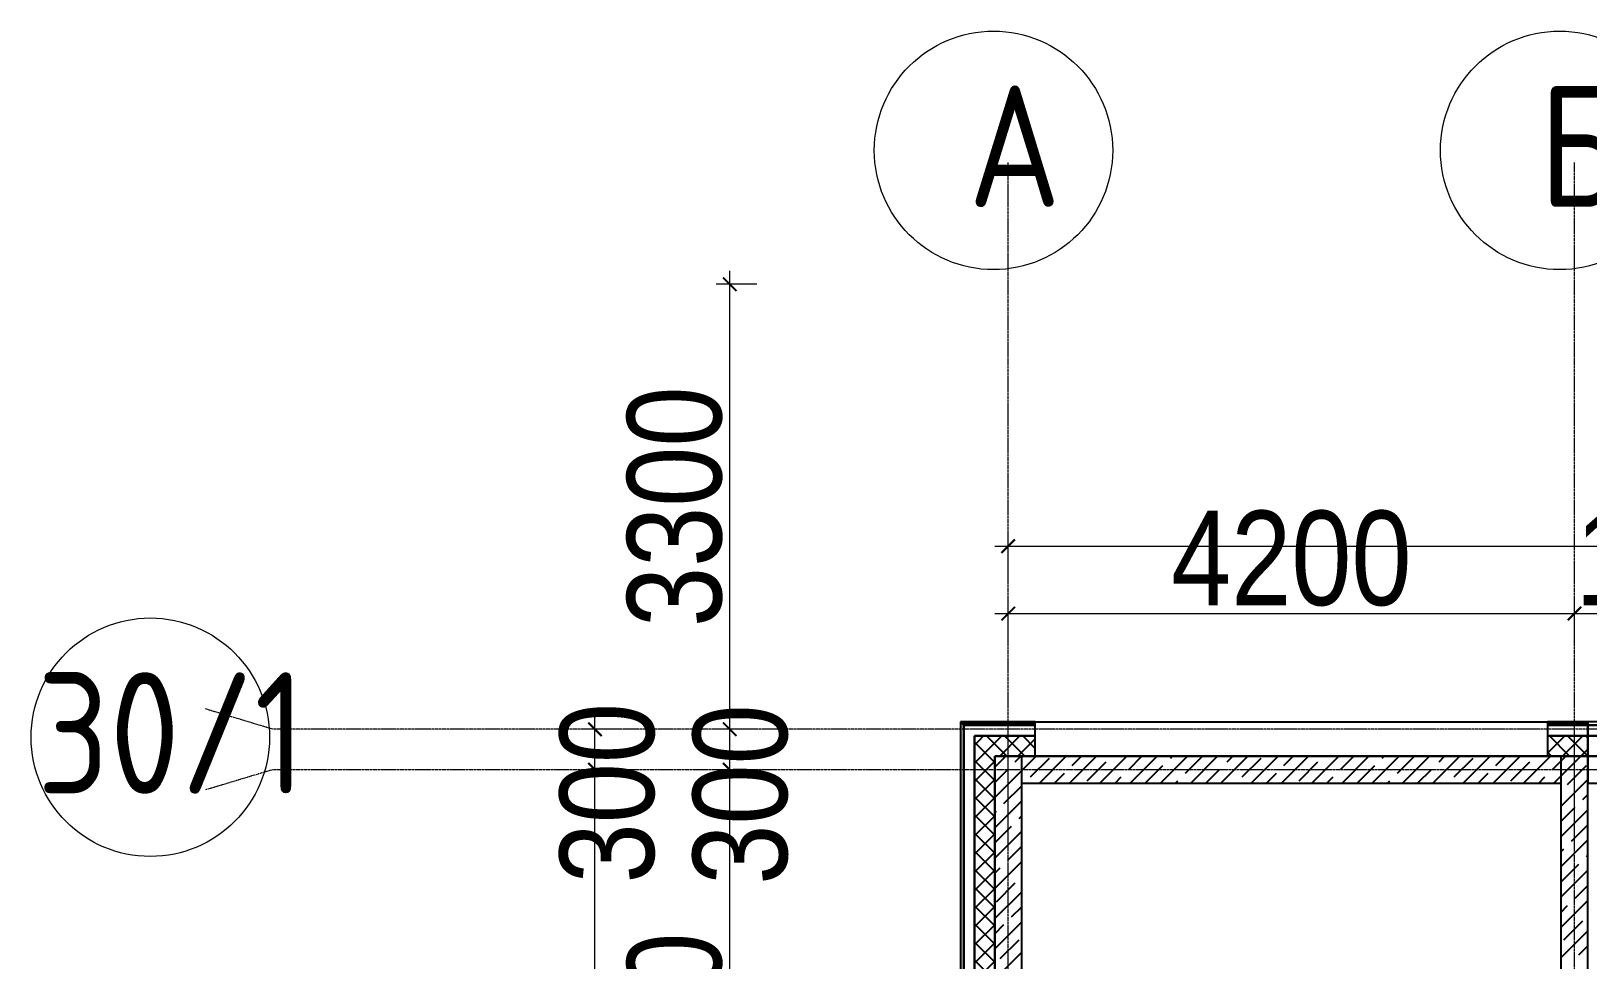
# Model space of a CAD drawing. Header units: millimetres. Extents: x -231292 to 573618, y -153144 to 564035.
# Drawn here: x 1655 to 13203, y 272156 to 279042 of the extents above; entities that cross this region are included whole.
import ezdxf
from ezdxf.enums import TextEntityAlignment as Align

# ---------------------------------------------------------------- set-up
doc = ezdxf.new("R2010")
doc.units = ezdxf.units.MM
doc.linetypes.add('CENTER2', pattern=[28.575, 19.05, -3.175, 3.175, -3.175])
doc.layers.get('0').update_dxf_attribs({"color": 250})
doc.layers.get('Defpoints').update_dxf_attribs({"color": 250})
for name, color, linetype, lineweight in [('A-Wall-Open', 250, 'Continuous', 5), ('АР_Стены ЖБ', 250, 'Continuous', 35), ('АР_Стены ПЕНОблок', 250, 'Continuous', 20), ('АР_Тонкая', 250, 'Continuous', 5), ('АР_Утеплитель', 250, 'Continuous', 0), ('АР_Штриховка', 250, 'Continuous', 0), ('РД_Оси_100', 250, 'Continuous', 0), ('РД_Оси_размер', 250, 'Continuous', 0)]:
    doc.layers.add(name, color=color, linetype=linetype, lineweight=lineweight)
doc.layers.add('АР_Делит', color=250, linetype='Continuous', lineweight=0, plot=False)
doc.styles.add('style1', font='ARIALN.TTF')
doc.styles.add('ккк', font='isocpeur.ttf', dxfattribs={"width": 0.85, "oblique": 15})
doc.dimstyles.new('Dim100_ареал', dxfattribs={"dimscale": 100, "dimtxt": 2.5, "dimasz": 1, "dimexe": 1, "dimexo": 1, "dimgap": 0.5, "dimtad": 1, "dimzin": 12, "dimdsep": 46, "dimtxsty": 'style1', "dimblk": 'ARCHTICK', "dimcen": 1, "dimdle": 1, "dimclrd": 256, "dimclre": 256, "dimaunit": 1, "dimadec": 0, "dimazin": 3, "dimtfac": 1, "dimtmove": 1, "dimatfit": 3, "dimldrblk": 'OPEN30', "dimfxl": 2, "dimfxlon": 1, "dimtolj": 1, "dimtzin": 0, "dimlwd": 9, "dimlwe": 9, "dimarcsym": 0})

# ---------------------------------------------------------------- blocks, each defined once
blk = doc.blocks.new('A-iden')
at = {"linetype": 'Continuous', "lineweight": 5}
blk.add_circle((-0.729, -4.063), 5.894, dxfattribs=at)
at = {"color": 0, "linetype": 'Continuous', "lineweight": 20, "style": 'ккк', "width": 0.85}
blk.add_attdef('ID', text='', height=6, dxfattribs=at).set_placement((0.314, -3.853), align=Align.MIDDLE_CENTER)
blk = doc.blocks.new('_ArchTick')
at = {"color": 0, "linetype": 'ByBlock', "const_width": 0.15}
blk.add_lwpolyline([(-0.5, -0.5), (0.5, 0.5)], dxfattribs=at)
blk = doc.blocks.new('*D197')
at = {"layer": 'Defpoints', "color": 0, "transparency": 16777216}
for p in [(1193587, 222913), (1194587, 222913), (1194587, 218713)]:
    blk.add_point(p, dxfattribs=at)
at = {"layer": 'РД_Оси_размер', "lineweight": 9, "transparency": 16777216}
for p, q in [((1193587, 218613), (1193587, 223013)), ((1193787, 222913), (1193487, 222913)), ((1193787, 218713), (1193487, 218713))]:
    blk.add_line(p, q, dxfattribs=at)
at = {"layer": 'РД_Оси_размер', "lineweight": 9, "transparency": 16777216, "xscale": 100, "yscale": 100, "zscale": 100}
for p, rotation in [((1193587, 222913), 90), ((1193587, 218713), 270)]:
    blk.add_blockref('_ArchTick', p, dxfattribs=dict(at, rotation=rotation))
at = {"layer": 'РД_Оси_размер', "color": 0, "transparency": 16777216, "insert": (1193180, 220813), "char_height": 700, "attachment_point": 5, "rotation": 90, "style": 'style1'}
blk.add_mtext('\\A1;4200', dxfattribs=at)
blk = doc.blocks.new('_Open30')
at = {"color": 0, "linetype": 'ByBlock', "lineweight": -2}
for p, q in [((-1, 0.27), (0, 0)), ((0, 0), (-1, -0.27)), ((0, 0), (-1, 0))]:
    blk.add_line(p, q, dxfattribs=at)
blk = doc.blocks.new('*D198')
at = {"layer": 'Defpoints', "color": 0, "transparency": 16777216}
for p in [(1193587, 223213), (1194587, 223213), (1194587, 222913)]:
    blk.add_point(p, dxfattribs=at)
at = {"layer": 'РД_Оси_размер', "lineweight": 9, "transparency": 16777216}
for p, q in [((1193587, 222813), (1193587, 223313)), ((1193787, 223213), (1193487, 223213)), ((1193787, 222913), (1193487, 222913))]:
    blk.add_line(p, q, dxfattribs=at)
at = {"layer": 'РД_Оси_размер', "lineweight": 9, "transparency": 16777216, "xscale": 100, "yscale": 100, "zscale": 100}
for p, rotation in [((1193587, 223213), 90), ((1193587, 222913), 270)]:
    blk.add_blockref('_ArchTick', p, dxfattribs=dict(at, rotation=rotation))
at = {"layer": 'РД_Оси_размер', "color": 0, "transparency": 16777216, "insert": (1193668, 222729), "char_height": 700, "attachment_point": 5, "rotation": 90, "style": 'style1'}
blk.add_mtext('\\A1;300', dxfattribs=at)
blk = doc.blocks.new('*D199')
at = {"layer": 'Defpoints', "color": 0, "transparency": 16777216}
for p in [(1193587, 226513), (1194587, 226513), (1194587, 223213)]:
    blk.add_point(p, dxfattribs=at)
at = {"layer": 'РД_Оси_размер', "lineweight": 9, "transparency": 16777216}
for p, q in [((1193587, 223113), (1193587, 226613)), ((1193787, 226513), (1193487, 226513)), ((1193787, 223213), (1193487, 223213))]:
    blk.add_line(p, q, dxfattribs=at)
at = {"layer": 'РД_Оси_размер', "lineweight": 9, "transparency": 16777216, "xscale": 100, "yscale": 100, "zscale": 100}
for p, rotation in [((1193587, 226513), 90), ((1193587, 223213), 270)]:
    blk.add_blockref('_ArchTick', p, dxfattribs=dict(at, rotation=rotation))
at = {"layer": 'РД_Оси_размер', "color": 0, "transparency": 16777216, "insert": (1193180, 224863), "char_height": 700, "attachment_point": 5, "rotation": 90, "style": 'style1'}
blk.add_mtext('\\A1;3300', dxfattribs=at)
blk = doc.blocks.new('*D202')
at = {"layer": 'Defpoints', "color": 0, "transparency": 16777216}
for p in [(1192587, 222913), (1194587, 222913), (1194587, 191113)]:
    blk.add_point(p, dxfattribs=at)
at = {"layer": 'РД_Оси_размер', "lineweight": 9, "transparency": 16777216}
for p, q in [((1192587, 191013), (1192587, 223013)), ((1192787, 222913), (1192487, 222913)), ((1192787, 191113), (1192487, 191113))]:
    blk.add_line(p, q, dxfattribs=at)
at = {"layer": 'РД_Оси_размер', "lineweight": 9, "transparency": 16777216, "xscale": 100, "yscale": 100, "zscale": 100}
for p, rotation in [((1192587, 222913), 90), ((1192587, 191113), 270)]:
    blk.add_blockref('_ArchTick', p, dxfattribs=dict(at, rotation=rotation))
at = {"layer": 'РД_Оси_размер', "color": 0, "transparency": 16777216, "insert": (1192180, 207013), "char_height": 700, "attachment_point": 5, "rotation": 90, "style": 'style1'}
blk.add_mtext('\\A1;31800', dxfattribs=at)
blk = doc.blocks.new('*D204')
at = {"layer": 'Defpoints', "color": 0, "transparency": 16777216}
for p in [(1192587, 223213), (1194587, 223213), (1194587, 222913)]:
    blk.add_point(p, dxfattribs=at)
at = {"layer": 'РД_Оси_размер', "lineweight": 9, "transparency": 16777216}
for p, q in [((1192587, 222813), (1192587, 223313)), ((1192787, 223213), (1192487, 223213)), ((1192787, 222913), (1192487, 222913))]:
    blk.add_line(p, q, dxfattribs=at)
at = {"layer": 'РД_Оси_размер', "lineweight": 9, "transparency": 16777216, "xscale": 100, "yscale": 100, "zscale": 100}
for p, rotation in [((1192587, 223213), 90), ((1192587, 222913), 270)]:
    blk.add_blockref('_ArchTick', p, dxfattribs=dict(at, rotation=rotation))
at = {"layer": 'РД_Оси_размер', "color": 0, "transparency": 16777216, "insert": (1192680, 222739), "char_height": 700, "attachment_point": 5, "rotation": 90, "style": 'style1'}
blk.add_mtext('\\A1;300', dxfattribs=at)
blk = doc.blocks.new('*D206')
at = {"layer": 'Defpoints', "color": 0, "transparency": 16777216}
for p in [(1233153, 224571), (1195653, 222571), (1233153, 222571)]:
    blk.add_point(p, dxfattribs=at)
at = {"layer": 'РД_Оси_размер', "lineweight": 9, "transparency": 16777216}
for p, q in [((1195653, 224371), (1195653, 224671)), ((1233153, 224371), (1233153, 224671)), ((1195553, 224571), (1233253, 224571))]:
    blk.add_line(p, q, dxfattribs=at)
at = {"layer": 'РД_Оси_размер', "lineweight": 9, "transparency": 16777216, "xscale": 100, "yscale": 100, "zscale": 100, "rotation": 180}
blk.add_blockref('_ArchTick', (1195653, 224571), dxfattribs=at)
at = {"layer": 'РД_Оси_размер', "lineweight": 9, "transparency": 16777216, "xscale": 100, "yscale": 100, "zscale": 100}
blk.add_blockref('_ArchTick', (1233153, 224571), dxfattribs=at)
at = {"layer": 'РД_Оси_размер', "color": 0, "transparency": 16777216, "insert": (1214403, 224978), "char_height": 700, "attachment_point": 5, "style": 'style1'}
blk.add_mtext('\\A1;37500', dxfattribs=at)
blk = doc.blocks.new('*D207')
at = {"layer": 'Defpoints', "color": 0, "transparency": 16777216}
for p in [(1199853, 224071), (1195653, 222571), (1199853, 222571)]:
    blk.add_point(p, dxfattribs=at)
at = {"layer": 'РД_Оси_размер', "lineweight": 9, "transparency": 16777216}
for p, q in [((1195653, 223871), (1195653, 224171)), ((1199853, 223871), (1199853, 224171)), ((1195553, 224071), (1199953, 224071))]:
    blk.add_line(p, q, dxfattribs=at)
at = {"layer": 'РД_Оси_размер', "lineweight": 9, "transparency": 16777216, "xscale": 100, "yscale": 100, "zscale": 100, "rotation": 180}
blk.add_blockref('_ArchTick', (1195653, 224071), dxfattribs=at)
at = {"layer": 'РД_Оси_размер', "lineweight": 9, "transparency": 16777216, "xscale": 100, "yscale": 100, "zscale": 100}
blk.add_blockref('_ArchTick', (1199853, 224071), dxfattribs=at)
at = {"layer": 'РД_Оси_размер', "color": 0, "transparency": 16777216, "insert": (1197753, 224478), "char_height": 700, "attachment_point": 5, "style": 'style1'}
blk.add_mtext('\\A1;4200', dxfattribs=at)
blk = doc.blocks.new('*D208')
at = {"layer": 'Defpoints', "color": 0, "transparency": 16777216}
for p in [(1201653, 224071), (1199853, 222571), (1201653, 222571)]:
    blk.add_point(p, dxfattribs=at)
at = {"layer": 'РД_Оси_размер', "lineweight": 9, "transparency": 16777216}
for p, q in [((1199853, 223871), (1199853, 224171)), ((1201653, 223871), (1201653, 224171)), ((1199753, 224071), (1201753, 224071))]:
    blk.add_line(p, q, dxfattribs=at)
at = {"layer": 'РД_Оси_размер', "lineweight": 9, "transparency": 16777216, "xscale": 100, "yscale": 100, "zscale": 100, "rotation": 180}
blk.add_blockref('_ArchTick', (1199853, 224071), dxfattribs=at)
at = {"layer": 'РД_Оси_размер', "lineweight": 9, "transparency": 16777216, "xscale": 100, "yscale": 100, "zscale": 100}
blk.add_blockref('_ArchTick', (1201653, 224071), dxfattribs=at)
at = {"layer": 'РД_Оси_размер', "color": 0, "transparency": 16777216, "insert": (1200753, 224478), "char_height": 700, "attachment_point": 5, "style": 'style1'}
blk.add_mtext('\\A1;1800', dxfattribs=at)
blk = doc.blocks.new('оси_рен')
at = {"layer": 'РД_Оси_100', "color": 251, "linetype": 'CENTER2', "true_color": 0x636466}
for p, q in [((1195652.916, 222320.175), (1195652.916, 227414.666)), ((1199852.916, 222320.175), (1199852.916, 227414.666)), ((1195652.916, 135558.25), (1195652.916, 223268.25)), ((1199852.916, 135558.25), (1199852.916, 223268.25))]:
    blk.add_line(p, q, dxfattribs=at)
for points in [[(1241712.916, 223213.25), (1190197.958, 223213.25), (1189697.958, 223363.25)], [(1241712.916, 222913.25), (1190197.958, 222913.25), (1189697.958, 222763.25)]]:
    blk.add_lwpolyline(points, dxfattribs=at)
at = {"layer": 'РД_Оси_100', "color": 251, "true_color": 0x636466, "xscale": 150, "yscale": 150, "zscale": 100}
for p, values in [((1195652.916, 228114.666), {'ID': 'А'}), ((1199852.916, 228114.666), {'ID': 'Б'}), ((1189397.958, 223763.25), {'ID': '30/1'})]:
    blk.add_blockref('A-iden', p, dxfattribs=at).add_auto_attribs(values)
at = {"layer": 'РД_Оси_размер', "color": 251, "true_color": 0x636466}
for base, p1, p2, picture, middle in [((1193587.313, 226513.25), (1194587.313, 223213.25), (1194587.313, 226513.25), '*D199', (1193179.912, 224863.25)), ((1192587.313, 222913.25), (1194587.313, 191113.25), (1194587.313, 222913.25), '*D202', (1192179.912, 207013.25)), ((1193587.313, 222913.25), (1194587.313, 218713.25), (1194587.313, 222913.25), '*D197', (1193179.912, 220813.25))]:
    dim = blk.add_linear_dim(base=base, p1=p1, p2=p2, angle=90, dimstyle='Dim100_ареал', override={"dimtxt": 7}, dxfattribs=at)
    dim.commit()
    dim.dimension.update_dxf_attribs({"geometry": picture, "text_midpoint": middle})
for base, p1, p2, picture, middle in [((1233152.916, 224571.073), (1195652.916, 222571.073), (1233152.916, 222571.073), '*D206', (1214402.916, 224978.474)), ((1199852.916, 224071.073), (1195652.916, 222571.073), (1199852.916, 222571.073), '*D207', (1197752.916, 224478.474)), ((1201652.916, 224071.073), (1199852.916, 222571.073), (1201652.916, 222571.073), '*D208', (1200752.916, 224478.474))]:
    dim = blk.add_linear_dim(base=base, p1=p1, p2=p2, dimstyle='Dim100_ареал', override={"dimtxt": 7}, dxfattribs=at)
    dim.commit()
    dim.dimension.update_dxf_attribs({"geometry": picture, "text_midpoint": middle})
for base, picture, middle in [((1192587.313, 223213.25), '*D204', (1193087.313, 222738.968)), ((1193587.313, 223213.25), '*D198', (1194075.074, 222729.483))]:
    dim = blk.add_linear_dim(base=base, p1=(1194587.313, 222913.25), p2=(1194587.313, 223213.25), angle=90, dimstyle='Dim100_ареал', override={"dimtxt": 7}, dxfattribs=at)
    dim.commit()
    dim.dimension.update_dxf_attribs({"geometry": picture, "text_midpoint": middle, "dimtype": 160})

msp = doc.modelspace()

# ---------------------------------------------------------------- hatches: boundary and pattern name
at = {"layer": 'АР_Штриховка', "linetype": 'Continuous', "lineweight": 25, "true_color": 0x000000}
h = msp.add_hatch(dxfattribs=at)
h.set_pattern_fill('_U', color=18, style=0, pattern_type=0)
h.set_pattern_definition([(2e-15, (-195344.9339, 50353.0024), (-3e-16, 1), [])])
h.paths.add_polyline_path([(8548.243, 263866.253), (8573.243, 263866.253), (8573.243, 273896.253), (8548.243, 273921.253)], flags=0)
h = msp.add_hatch(dxfattribs=at)
h.set_pattern_fill('ANSI37', color=18, scale=30, style=0)
h.set_pattern_definition([(45, (-195344.93, 50353), (-67.35192, 67.35192), []), (135, (-195344.93, 50353), (-67.35192, -67.35192), [])])
h.paths.add_polyline_path([(8653.243, 263866.253), (8803.243, 263866.253), (8803.243, 273666.253), (8653.243, 273816.253)], flags=0)

# ---------------------------------------------------------------- linework, layer by layer
at = {"layer": 'A-Wall-Open', "color": 18, "linetype": 'Continuous', "lineweight": 25, "true_color": 0x000000}
for p, q in [((9103.247, 273921.253), (12903.238, 273921.253)), ((9103.247, 273666.253), (12903.238, 273666.253))]:
    msp.add_line(p, q, dxfattribs=at)
at = {"layer": 'АР_Делит', "color": 18, "lineweight": 25, "true_color": 0x000000}
for p, q in [((9003.243, 264266.253), (9003.243, 273666.253)), ((9003.243, 273666.253), (13003.243, 273666.253)), ((9003.243, 264266.253), (9003.243, 273666.253)), ((9003.243, 273666.253), (13003.243, 273666.253)), ((13003.243, 273666.253), (13003.243, 264266.253)), ((13003.243, 273666.253), (13003.243, 264266.253))]:
    msp.add_line(p, q, dxfattribs=at)
at = {"layer": 'АР_Стены ЖБ', "color": 18, "linetype": 'Continuous', "lineweight": 25, "true_color": 0x000000}
for p, q in [((8803.243, 273666.253), (8803.243, 263866.253)), ((13203.243, 273666.253), (8803.243, 273666.253)), ((13203.243, 263866.253), (13203.243, 273666.253)), ((9003.243, 264066.253), (9003.243, 273466.253)), ((9003.243, 273466.253), (13003.243, 273466.253)), ((13003.243, 273466.253), (13003.243, 264066.253))]:
    msp.add_line(p, q, dxfattribs=at)
at = {"layer": 'АР_Стены ПЕНОблок', "color": 18, "linetype": 'Continuous', "lineweight": 25, "true_color": 0x000000}
for p, q in [((13203.243, 273666.253), (13203.243, 273466.253)), ((33103.243, 273666.253), (13203.243, 273666.253)), ((13203.243, 273466.253), (33103.243, 273466.253))]:
    msp.add_line(p, q, dxfattribs=at)
at = {"layer": 'АР_Тонкая', "color": 18, "linetype": 'Continuous', "lineweight": 25, "true_color": 0x000000}
for p, q in [((8548.243, 273921.253), (8548.243, 263866.253)), ((9103.247, 273921.253), (8548.243, 273921.253)), ((8573.243, 273896.253), (8573.243, 263866.253)), ((8573.243, 263866.253), (8573.243, 273896.253)), ((9103.247, 273896.253), (8573.243, 273896.253)), ((8573.243, 273896.253), (9103.247, 273896.253)), ((8653.243, 263866.253), (8653.243, 273816.253)), ((8653.243, 273816.253), (9103.247, 273816.253)), ((9103.247, 273896.253), (9103.247, 273921.253)), ((9103.247, 273816.253), (9103.247, 273896.253)), ((12903.238, 273921.253), (12903.238, 273896.253)), ((13203.243, 273921.253), (12903.238, 273921.253)), ((12903.238, 273896.253), (12903.238, 273816.253)), ((13203.243, 273896.253), (12903.238, 273896.253)), ((12903.238, 273896.253), (13203.243, 273896.253)), ((12903.238, 273816.253), (13203.243, 273816.253)), ((13203.243, 273921.253), (13203.243, 273896.253)), ((33103.243, 273921.253), (13203.243, 273921.253)), ((13203.243, 273896.253), (13203.243, 273921.253)), ((13203.243, 273896.253), (13203.243, 273816.253)), ((33103.243, 273896.253), (13203.243, 273896.253)), ((13203.243, 273896.253), (33103.243, 273896.253)), ((13203.243, 273816.253), (13203.243, 273896.253)), ((13203.243, 273816.253), (33103.243, 273816.253))]:
    msp.add_line(p, q, dxfattribs=at)
at = {"layer": 'АР_Утеплитель', "color": 18, "linetype": 'Continuous', "lineweight": 25, "true_color": 0x000000}
for p, q in [((8653.243, 273816.253), (8653.243, 263866.253)), ((9103.247, 273816.253), (8653.243, 273816.253)), ((9103.247, 273666.253), (9103.247, 273816.253)), ((12903.238, 273816.253), (12903.238, 273666.253)), ((13203.243, 273816.253), (12903.238, 273816.253)), ((13203.243, 273816.253), (13203.243, 273666.253)), ((33103.243, 273816.253), (13203.243, 273816.253)), ((13203.243, 273666.253), (13203.243, 273816.253)), ((8803.243, 263866.253), (8803.243, 273666.253)), ((8803.243, 273666.253), (9103.247, 273666.253)), ((12903.238, 273666.253), (13203.243, 273666.253)), ((13203.243, 273666.253), (33103.243, 273666.253))]:
    msp.add_line(p, q, dxfattribs=at)
at = {"layer": 'АР_Штриховка', "color": 18, "linetype": 'Continuous', "lineweight": 25, "true_color": 0x000000}
for p, q in [((8548.494, 273921.002), (9103.247, 273921.002)), ((8549.494, 273920.002), (9103.247, 273920.002)), ((8550.494, 273919.002), (9103.247, 273919.002)), ((8551.494, 273918.002), (9103.247, 273918.002)), ((8552.494, 273917.002), (9103.247, 273917.002)), ((8553.494, 273916.002), (9103.247, 273916.002)), ((8554.494, 273915.002), (9103.247, 273915.002)), ((8555.494, 273914.002), (9103.247, 273914.002)), ((8556.494, 273913.002), (9103.247, 273913.002)), ((8557.494, 273912.002), (9103.247, 273912.002)), ((8558.494, 273911.002), (9103.247, 273911.002)), ((8559.494, 273910.002), (9103.247, 273910.002)), ((8560.494, 273909.002), (9103.247, 273909.002)), ((8561.494, 273908.002), (9103.247, 273908.002)), ((8562.494, 273907.002), (9103.247, 273907.002)), ((8563.494, 273906.002), (9103.247, 273906.002)), ((8564.494, 273905.002), (9103.247, 273905.002)), ((8565.494, 273904.002), (9103.247, 273904.002)), ((8566.494, 273903.002), (9103.247, 273903.002)), ((8567.494, 273902.002), (9103.247, 273902.002)), ((8568.494, 273901.002), (9103.247, 273901.002)), ((8569.494, 273900.002), (9103.247, 273900.002)), ((8570.494, 273899.002), (9103.247, 273899.002)), ((8571.494, 273898.002), (9103.247, 273898.002)), ((8572.494, 273897.002), (9103.247, 273897.002)), ((8687.103, 273782.393), (8720.963, 273816.253)), ((8891.809, 273666.253), (8741.809, 273816.253)), ((8754.455, 273715.041), (8855.667, 273816.253)), ((8840.371, 273666.253), (8990.371, 273816.253)), ((9026.513, 273666.253), (8876.513, 273816.253)), ((9103.247, 273724.223), (9011.217, 273816.253)), ((12903.238, 273921.002), (13203.243, 273921.002)), ((12903.238, 273920.002), (13203.243, 273920.002)), ((12903.238, 273919.002), (13203.243, 273919.002)), ((12903.238, 273918.002), (13203.243, 273918.002)), ((12903.238, 273917.002), (13203.243, 273917.002)), ((12903.238, 273916.002), (13203.243, 273916.002)), ((12903.238, 273915.002), (13203.243, 273915.002)), ((12903.238, 273914.002), (13203.243, 273914.002)), ((12903.238, 273913.002), (13203.243, 273913.002)), ((12903.238, 273912.002), (13203.243, 273912.002)), ((12903.238, 273911.002), (13203.243, 273911.002)), ((12903.238, 273910.002), (13203.243, 273910.002)), ((12903.238, 273909.002), (13203.243, 273909.002)), ((12903.238, 273908.002), (13203.243, 273908.002)), ((12903.238, 273907.002), (13203.243, 273907.002)), ((12903.238, 273906.002), (13203.243, 273906.002)), ((12903.238, 273905.002), (13203.243, 273905.002)), ((12903.238, 273904.002), (13203.243, 273904.002)), ((12903.238, 273903.002), (13203.243, 273903.002)), ((12903.238, 273902.002), (13203.243, 273902.002)), ((12903.238, 273901.002), (13203.243, 273901.002)), ((12903.238, 273900.002), (13203.243, 273900.002)), ((12903.238, 273899.002), (13203.243, 273899.002)), ((12903.238, 273898.002), (13203.243, 273898.002)), ((12903.238, 273897.002), (13203.243, 273897.002)), ((12903.238, 273688.005), (13031.486, 273816.253)), ((13067.629, 273666.253), (12917.629, 273816.253)), ((13016.19, 273666.253), (13166.19, 273816.253)), ((13202.332, 273666.253), (13052.332, 273816.253)), ((13203.243, 273800.046), (13187.036, 273816.253)), ((8975.075, 273666.253), (9103.247, 273794.425)), ((13150.894, 273666.253), (13203.243, 273718.602)), ((8803.243, 273584.224), (8844.258, 273625.238)), ((8844.258, 273625.238), (8885.272, 273666.253)), ((8955.893, 273624.62), (8997.526, 273666.253)), ((8956.511, 273512.985), (9109.779, 273666.253)), ((9068.146, 273512.367), (9208.463, 273652.683)), ((9134.285, 273466.253), (9334.285, 273666.253)), ((9358.792, 273466.253), (9558.792, 273666.253)), ((9376.842, 273596.557), (9446.538, 273666.253)), ((9489.096, 273484.304), (9629.412, 273624.62)), ((9583.298, 273466.253), (9783.298, 273666.253)), ((9797.792, 273568.494), (9895.551, 273666.253)), ((9807.804, 273466.253), (10007.804, 273666.253)), ((9920.058, 273466.253), (10050.362, 273596.557)), ((10032.311, 273466.253), (10232.311, 273666.253)), ((10106.488, 273652.683), (10120.058, 273666.253)), ((10218.741, 273540.43), (10344.564, 273666.253)), ((10256.817, 273466.253), (10456.817, 273666.253)), ((10481.324, 273466.253), (10681.324, 273666.253)), ((10527.438, 273624.62), (10569.07, 273666.253)), ((10639.691, 273512.367), (10780.007, 273652.683)), ((10705.83, 273466.253), (10905.83, 273666.253)), ((10930.336, 273466.253), (11130.336, 273666.253)), ((10948.387, 273596.557), (11018.083, 273666.253)), ((11060.64, 273484.304), (11200.957, 273624.62)), ((11154.843, 273466.253), (11354.843, 273666.253)), ((11369.337, 273568.494), (11467.096, 273666.253)), ((11379.349, 273466.253), (11579.349, 273666.253)), ((11491.602, 273466.253), (11621.906, 273596.557)), ((11603.856, 273466.253), (11803.856, 273666.253)), ((11678.033, 273652.683), (11691.602, 273666.253)), ((11790.286, 273540.43), (11916.109, 273666.253)), ((11828.362, 273466.253), (12028.362, 273666.253)), ((12052.868, 273466.253), (12252.868, 273666.253)), ((12098.983, 273624.62), (12140.615, 273666.253)), ((12211.236, 273512.367), (12351.552, 273652.683)), ((12277.375, 273466.253), (12477.375, 273666.253)), ((12501.881, 273466.253), (12701.881, 273666.253)), ((12519.932, 273596.557), (12589.628, 273666.253)), ((12632.185, 273484.304), (12772.502, 273624.62)), ((12726.388, 273466.253), (12926.388, 273666.253)), ((12932.925, 273666.253), (12903.238, 273695.939)), ((12940.882, 273568.494), (13038.641, 273666.253)), ((12950.894, 273466.253), (13150.894, 273666.253)), ((13053.135, 273456.24), (13193.451, 273596.557)), ((8803.243, 273471.97), (8899.766, 273568.494)), ((8803.243, 273359.717), (8956.511, 273512.985)), ((9246.538, 273466.253), (9320.716, 273540.43)), ((9695.551, 273466.253), (9741.665, 273512.367)), ((10144.564, 273466.253), (10162.615, 273484.304)), ((10369.07, 273466.253), (10471.311, 273568.494)), ((10818.083, 273466.253), (10892.261, 273540.43)), ((11267.096, 273466.253), (11313.21, 273512.367)), ((11716.109, 273466.253), (11734.16, 273484.304)), ((11940.615, 273466.253), (12042.856, 273568.494)), ((12389.628, 273466.253), (12463.805, 273540.43)), ((12838.641, 273466.253), (12884.755, 273512.367)), ((13003.243, 273294.095), (13203.243, 273494.095)), ((8871.703, 273315.924), (9003.243, 273447.464)), ((13165.388, 273343.987), (13203.243, 273381.842)), ((8803.243, 273135.211), (9003.243, 273335.211)), ((8803.243, 273247.464), (8815.576, 273259.797)), ((13003.243, 273181.842), (13109.261, 273287.861)), ((13003.243, 273069.589), (13203.243, 273269.589)), ((8803.243, 273022.957), (8927.83, 273147.544)), ((8983.956, 273203.671), (9003.243, 273222.957)), ((13081.198, 273035.291), (13203.243, 273157.336)), ((8803.243, 272910.704), (9003.243, 273110.704)), ((13003.243, 272845.083), (13203.243, 273045.083)), ((8899.766, 272894.974), (9003.243, 272998.451)), ((13003.243, 272957.336), (13025.071, 272979.164)), ((13193.451, 272923.038), (13203.243, 272932.829)), ((8803.243, 272686.198), (9003.243, 272886.198)), ((8803.243, 272798.451), (8843.64, 272838.848)), ((13003.243, 272732.829), (13137.325, 272866.911)), ((13003.243, 272620.576), (13203.243, 272820.576)), ((8803.243, 272461.692), (9003.243, 272661.692)), ((8815.576, 272586.278), (8955.893, 272726.595)), ((13109.261, 272614.341), (13203.243, 272708.323)), ((8927.83, 272474.025), (9003.243, 272549.438)), ((13003.243, 272396.07), (13203.243, 272596.07)), ((13003.243, 272508.323), (13053.135, 272558.215)), ((8803.243, 272237.185), (9003.243, 272437.185)), ((13025.071, 272305.645), (13165.388, 272445.962)), ((8803.243, 272349.438), (8871.703, 272417.898)), ((13003.243, 272171.563), (13203.243, 272371.563)), ((8803.243, 272012.679), (9003.243, 272212.679)), ((8843.64, 272165.329), (8983.956, 272305.645)), ((13137.325, 272193.392), (13203.243, 272259.31))]:
    msp.add_line(p, q, dxfattribs=at)

# ---------------------------------------------------------------- block references
at = {"rotation": 359.999868838025}
msp.add_blockref('оси_рен', (-1186750.035, 50655.808), dxfattribs=at)

doc.saveas('drawing.dxf')
